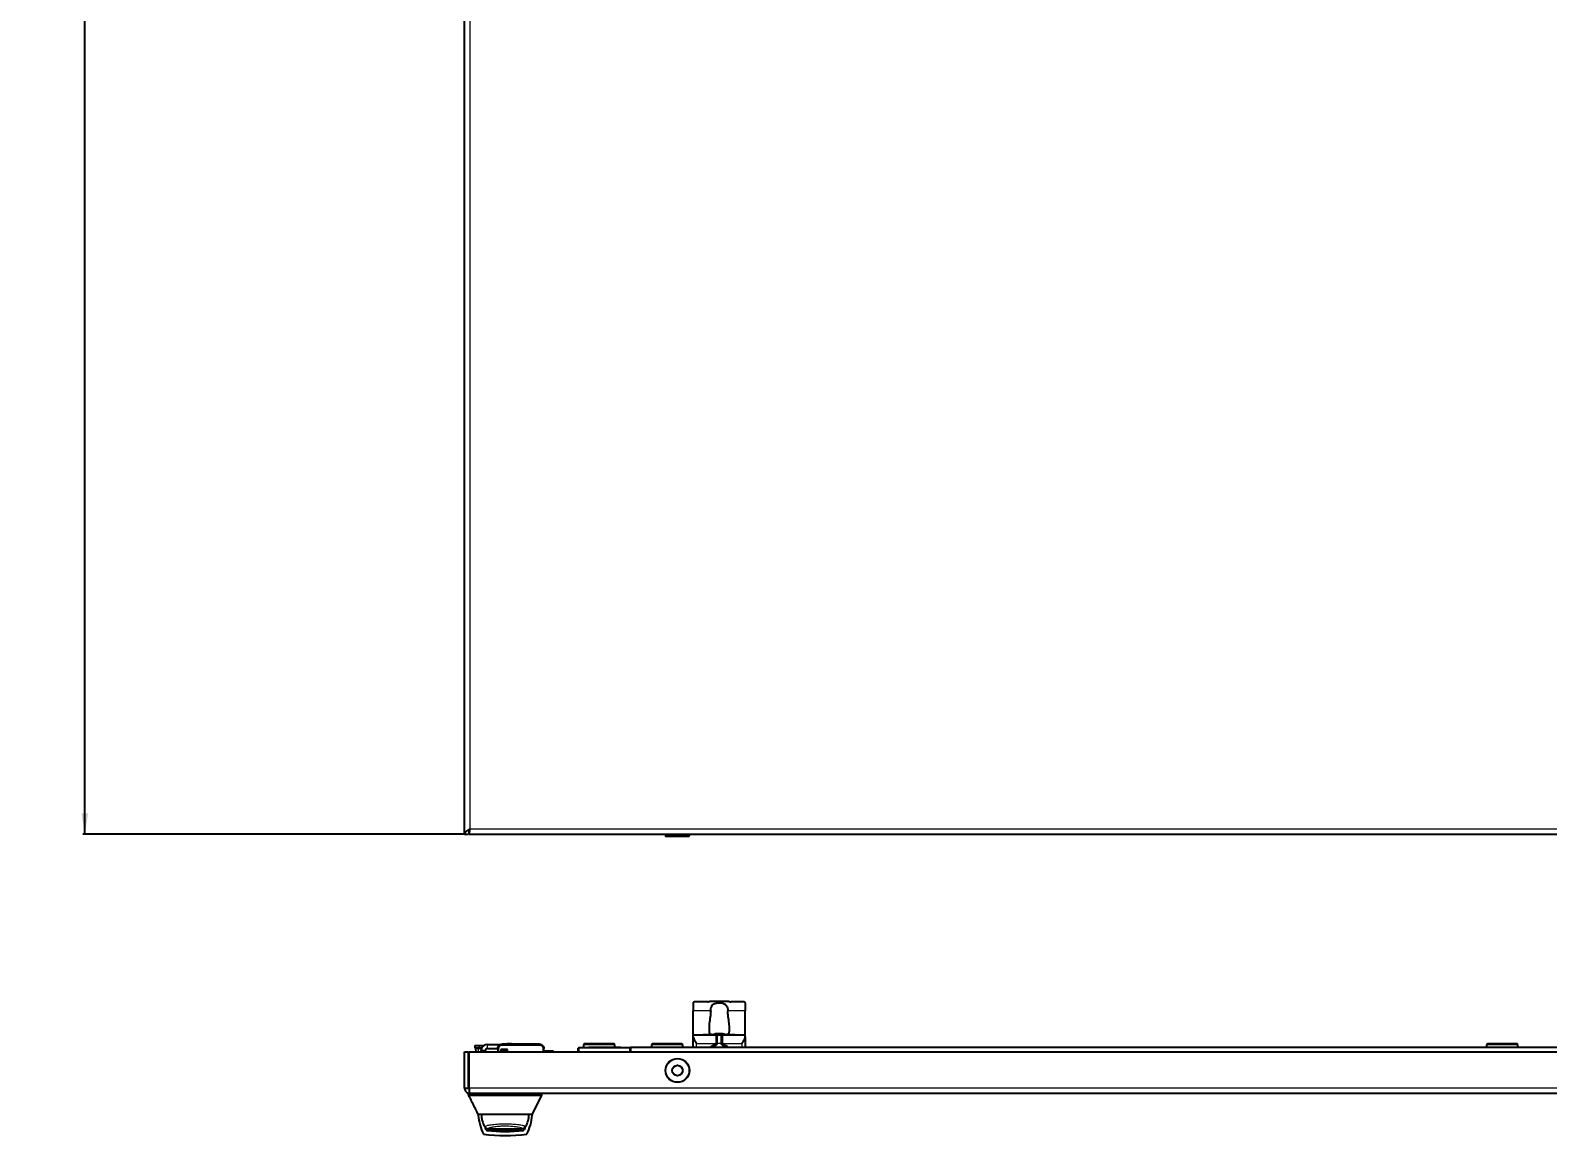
# Model space of a CAD drawing. Header units: millimetres. Extents: x -842 to 1891, y -262 to 1017.
# Drawn here: x -842 to -115, y -262 to 267 of the extents above; entities that cross this region are included whole.
import ezdxf

# ---------------------------------------------------------------- set-up
doc = ezdxf.new("R2010")
doc.units = ezdxf.units.MM
doc.layers.add('FORMAT', color=7, linetype='Continuous')
doc.styles.add('SLDTEXTSTYLE0', font='TXT', dxfattribs={"width": 0.75})
doc.dimstyles.new('SLDDIMSTYLE0', dxfattribs={"dimtxt": 20, "dimasz": 10, "dimexe": 0, "dimexo": 0.0625, "dimgap": 5, "dimtad": 2, "dimdec": 1, "dimrnd": 1e-09, "dimzin": 12, "dimdsep": 46, "dimtxsty": 'SLDTEXTSTYLE0', "dimsah": 1, "dimcen": 0.09, "dimadec": 0, "dimazin": 3, "dimtfac": 1, "dimtofl": 0, "dimtmove": 0, "dimatfit": 3, "dimfxl": 0, "dimfrac": 2, "dimtolj": 1, "dimtzin": 12, "dimarcsym": 0})

# ---------------------------------------------------------------- blocks, each defined once
blk = doc.blocks.new('_D_1')
at = {"layer": 'FORMAT'}
for p, q in [((-633.93, 837.29), (-816.72, 837.29)), ((-815.72, -117.71), (-815.72, 837.29)), ((-633.93, -117.71), (-816.72, -117.71))]:
    blk.add_line(p, q, dxfattribs=at)
for points in [[(-815.72, 837.29), (-817.26, 827.29), (-814.18, 827.29)], [(-815.72, -117.71), (-814.18, -107.71), (-817.26, -107.71)]]:
    blk.add_solid(points, dxfattribs=at)
at = {"layer": 'FORMAT', "insert": (-841.5, 337.63), "char_height": 20, "attachment_point": 1, "rotation": 90, "style": 'SLDTEXTSTYLE0'}
blk.add_mtext('955', dxfattribs=at)

msp = doc.modelspace()

# ---------------------------------------------------------------- linework, layer by layer
at = {"color": 7, "linetype": 'Continuous', "lineweight": 25}
for p, q in [((-633.92, -117.71), (-633.92, 837.29)), ((-631.62, -117.71), (-631.62, -115.71)), ((-633.92, -117.71), (-631.92, -117.71)), ((-631.62, -117.71), (357.78, -117.71)), ((-537.67, -117.71), (-537.67, -118.46)), ((-528.91, -118.71), (-537.42, -118.71)), ((-526.42, -118.71), (-528.91, -118.71)), ((-526.17, -118.46), (-526.17, -117.71)), ((-524.42, -198.47), (-524.42, -202.3)), ((-524.42, -213.8), (-524.42, -202.3)), ((-517.4, -197.9), (-522.92, -197.9)), ((-516.51, -197.85), (-517.03, -197.86)), ((-507.32, -197.8), (-516.51, -197.8)), ((-506.8, -197.86), (-507.32, -197.85)), ((-500.92, -197.9), (-506.43, -197.9)), ((-499.42, -198.47), (-499.42, -202.3)), ((-499.42, -213.8), (-499.42, -202.3)), ((-516.77, -209.59), (-516.77, -212.17)), ((-507.07, -212.17), (-507.07, -209.59)), ((-576.42, -217.8), (-576.92, -218.3)), ((-576.42, -217.8), (-562.42, -217.8)), ((-561.92, -218.3), (-562.42, -217.8)), ((-543.92, -217.8), (-544.42, -218.3)), ((-543.92, -217.8), (-529.92, -217.8)), ((-529.42, -218.3), (-529.92, -217.8)), ((-524.42, -214.68), (-524.42, -213.8)), ((-524.42, -213.8), (-510.92, -213.8)), ((-524.42, -219.8), (-524.42, -214.68)), ((-519.54, -213.7), (-519.54, -213.8)), ((-519.4, -213.7), (-519.4, -213.8)), ((-519.28, -213.7), (-519.28, -213.8)), ((-518.47, -213.7), (-519.28, -213.7)), ((-518.47, -213.7), (-518.47, -213.8)), ((-518.31, -213.7), (-518.31, -213.8)), ((-518.2, -213.7), (-518.2, -213.8)), ((-517.86, -213.7), (-517.86, -213.8)), ((-517.68, -213.7), (-517.68, -213.8)), ((-517.14, -213.7), (-517.14, -213.8)), ((-516.66, -213.7), (-516.66, -213.8)), ((-516.49, -213.7), (-516.49, -213.8)), ((-516.04, -213.7), (-516.04, -213.8)), ((-515.9, -213.7), (-515.9, -213.8)), ((-515.78, -213.7), (-515.78, -213.8)), ((-515.46, -213.7), (-515.46, -213.8)), ((-514.19, -213.7), (-515.3, -213.7)), ((-514.19, -213.7), (-514.19, -213.8)), ((-514.05, -213.7), (-514.05, -213.8)), ((-513.86, -213.7), (-513.86, -213.8)), ((-513.85, -213.7), (-513.85, -213.8)), ((-513.25, -213.7), (-513.85, -213.7)), ((-513.25, -213.7), (-513.25, -213.8)), ((-512.99, -213.48), (-513.01, -213.24)), ((-512.94, -213.48), (-512.98, -213.17)), ((-512.96, -213.33), (-512.95, -213.24)), ((-512.36, -213.7), (-512.93, -213.7)), ((-512.92, -217.8), (-512.92, -213.8)), ((-512.92, -213.8), (-510.92, -213.8)), ((-512.92, -217.8), (-512.92, -217.83)), ((-512.36, -213.7), (-512.36, -213.8)), ((-512.35, -213.7), (-512.35, -213.8)), ((-512.34, -213.7), (-512.17, -213.7)), ((-512.17, -213.7), (-512.17, -213.7)), ((-512.17, -213.7), (-512.17, -213.8)), ((-512.15, -213.7), (-512.15, -213.8)), ((-512.14, -213.21), (-512.14, -213.17)), ((-512, -213.7), (-512, -213.8)), ((-511.2, -213.7), (-512, -213.7)), ((-511.2, -213.7), (-511.2, -213.8)), ((-511.05, -213.7), (-511.05, -213.8)), ((-510.94, -213.73), (-510.65, -213.73)), ((-510.93, -213.7), (-510.93, -213.8)), ((-510.92, -213.8), (-510.92, -217.8)), ((-510.92, -217.83), (-510.92, -217.8)), ((-510.86, -213.25), (-510.86, -213.17)), ((-510.5, -213.37), (-510.49, -213.24)), ((-510.5, -213.7), (-510.5, -213.8)), ((-510.42, -213.8), (-499.42, -213.8)), ((-510.38, -213.7), (-510.38, -213.8)), ((-510.01, -213.7), (-510.01, -213.8)), ((-509.76, -213.7), (-509.76, -213.8)), ((-509.64, -213.7), (-509.64, -213.8)), ((-509.5, -213.7), (-509.5, -213.8)), ((-509.38, -213.7), (-509.38, -213.8)), ((-508.94, -213.7), (-508.94, -213.8)), ((-508.92, -213.7), (-508.94, -213.7)), ((-508.91, -213.7), (-508.91, -213.8)), ((-508.88, -213.7), (-508.88, -213.8)), ((-508.71, -213.7), (-508.71, -213.8)), ((-508.36, -213.7), (-508.36, -213.8)), ((-507.87, -213.7), (-507.87, -213.8)), ((-507.67, -213.7), (-507.67, -213.8)), ((-507.33, -213.7), (-507.33, -213.8)), ((-507.18, -213.7), (-507.18, -213.8)), ((-506.12, -213.7), (-507.18, -213.7)), ((-506.12, -213.7), (-506.12, -213.8)), ((-505.8, -213.7), (-505.8, -213.8)), ((-505.64, -213.7), (-505.64, -213.8)), ((-505.26, -213.7), (-505.26, -213.8)), ((-504.51, -213.7), (-505.26, -213.7)), ((-504.51, -213.7), (-504.51, -213.8)), ((-499.42, -214.68), (-499.42, -213.8)), ((-499.42, -214.68), (-499.42, -219.8)), ((-143.92, -217.8), (-144.42, -218.3)), ((-143.92, -217.8), (-130.85, -217.8)), ((-130.85, -217.8), (-129.92, -217.8)), ((-129.42, -218.3), (-129.92, -217.8)), ((-633.92, -239.2), (-633.92, -221.8)), ((-633.92, -221.8), (-631.92, -221.8)), ((-631.92, -239.2), (-631.92, -221.8)), ((-631.62, -239.2), (-631.62, -221.8)), ((-631.62, -221.8), (357.78, -221.8)), ((-628.92, -218.9), (-628.92, -219.8)), ((-628.92, -218.9), (-626.92, -218.9)), ((-626.92, -220.2), (-628.52, -220.2)), ((-628.32, -221.8), (-628.42, -220.2)), ((-626.92, -218.9), (-624.72, -218.9)), ((-625.71, -220.2), (-626.92, -220.2)), ((-625.92, -221.8), (-625.92, -221.3)), ((-623.92, -221.8), (-623.92, -221.3)), ((-622.92, -218.3), (-616.42, -218.3)), ((-622.92, -220.3), (-617.92, -220.3)), ((-617.92, -220.2), (-617.92, -221.7)), ((-616.52, -220.75), (-616.52, -221.7)), ((-613.32, -220.75), (-616.52, -220.75)), ((-616.52, -221.5), (-613.32, -221.5)), ((-597.92, -218.2), (-615.92, -218.2)), ((-613.32, -221.7), (-613.32, -220.75)), ((-595.92, -221.8), (-595.92, -220.2)), ((-591.52, -221.6), (-595.92, -221.6)), ((-579.42, -221.8), (-579.42, -220.1)), ((-579.12, -219.8), (-554.72, -219.8)), ((-576.92, -218.3), (-576.92, -219.8)), ((-561.92, -218.3), (-576.92, -218.3)), ((-574.56, -219.6), (-574.56, -219.8)), ((-570.75, -219.6), (-570.75, -219.8)), ((-570.75, -219.6), (-569.95, -219.6)), ((-569.95, -219.6), (-569.95, -219.8)), ((-569.95, -219.6), (-568.07, -219.6)), ((-568.62, -219.6), (-568.62, -219.57)), ((-568.07, -219.6), (-568.07, -219.8)), ((-568.07, -219.6), (-567.03, -219.6)), ((-567.03, -219.6), (-567.03, -219.8)), ((-567.03, -219.6), (-565.62, -219.6)), ((-565.46, -219.57), (-565.46, -219.8)), ((-565.37, -219.6), (-565.37, -219.8)), ((-565.37, -219.6), (-564.01, -219.6)), ((-564.01, -219.6), (-564.01, -219.8)), ((-564.01, -219.6), (-562.02, -219.6)), ((-562.02, -219.6), (-562.02, -219.8)), ((-562.02, -219.6), (-559.06, -219.6)), ((-561.92, -219.6), (-561.92, -218.3)), ((-559.06, -219.6), (-559.06, -219.8)), ((280.58, -219.8), (-554.42, -219.8)), ((-554.42, -219.8), (-554.42, -220.1)), ((-554.42, -220.1), (-554.42, -220.75)), ((-554.42, -220.75), (-554.42, -221.8)), ((-544.42, -218.3), (-544.42, -219.8)), ((-529.42, -218.3), (-544.42, -218.3)), ((-529.42, -219.8), (-529.42, -218.3)), ((-144.42, -218.3), (-144.42, -219.8)), ((-130.42, -218.3), (-144.42, -218.3)), ((-129.42, -218.3), (-130.42, -218.3)), ((-129.42, -219.8), (-129.42, -218.3)), ((-633.92, -239.2), (-631.92, -239.2)), ((-631.92, -242.8), (-631.92, -241.8)), ((-631.32, -241.8), (-631.92, -241.8)), ((357.48, -241.8), (-631.32, -241.8)), ((-602.42, -242.8), (-626.42, -242.8)), ((-601.42, -251.8), (-596.89, -242.75)), ((-596.92, -242.8), (-596.92, -241.8)), ((-625.01, -251.8), (-627.42, -251.8)), ((-627.38, -251.8), (-627.38, -252.01)), ((-603.82, -251.8), (-625.01, -251.8)), ((-601.42, -251.8), (-603.82, -251.8)), ((-601.45, -252.01), (-601.45, -251.8)), ((-620.25, -258.78), (-620.1, -258.79)), ((-620.25, -258.79), (-608.65, -258.79))]:
    msp.add_line(p, q, dxfattribs=at)
at = {"color": 8, "linetype": 'Continuous', "lineweight": 18}
for p, q in [((-631.32, 282.33), (-631.32, -115.11)), ((-631.32, -115.11), (357.48, -115.11)), ((-537.67, -118.46), (-528.77, -118.46)), ((-528.77, -118.46), (-526.17, -118.46)), ((-516.01, -202.3), (-524.42, -202.3)), ((-499.42, -202.3), (-507.82, -202.3)), ((-522.92, -217.8), (-522.92, -219.8)), ((-522.92, -217.8), (-513.42, -217.8)), ((-515.3, -213.7), (-515.3, -213.8)), ((-513.42, -217.8), (-513.42, -213.8)), ((-513.42, -217.8), (-512.92, -217.8)), ((-513.42, -217.83), (-513.42, -217.8)), ((-513.42, -217.83), (-512.92, -217.83)), ((-510.92, -217.8), (-512.92, -217.8)), ((-510.92, -217.8), (-510.42, -217.8)), ((-510.92, -217.83), (-510.42, -217.83)), ((-510.42, -213.8), (-510.42, -217.8)), ((-510.42, -217.8), (-510.42, -217.83)), ((-510.42, -217.8), (-500.92, -217.8)), ((-500.92, -219.8), (-500.92, -217.8)), ((-628.92, -219.8), (-626.92, -219.8)), ((-627.41, -220.2), (-627.32, -221.8)), ((-626.92, -218.9), (-626.92, -219.8)), ((-626.92, -220.2), (-626.92, -219.8)), ((-626.92, -219.8), (-625.51, -219.8)), ((-623.92, -221.3), (-625.92, -221.3)), ((-622.92, -220.3), (-622.92, -218.3)), ((-617.42, -221.8), (-617.42, -220.2)), ((-615.92, -218.7), (-597.92, -218.7)), ((-596.42, -220.2), (-596.42, -221.8)), ((-591.52, -221.8), (-591.52, -221.6)), ((-579.12, -220.1), (-579.42, -220.1)), ((-579.12, -219.8), (-579.12, -220.1)), ((-579.12, -220.1), (-579.12, -221.8)), ((-554.72, -220.1), (-579.12, -220.1)), ((-573.32, -219.6), (-573.32, -219.8)), ((-554.72, -219.8), (-554.72, -220.1)), ((-554.72, -221.8), (-554.72, -220.1)), ((-554.42, -220.1), (-554.72, -220.1)), ((-513.78, -218.31), (-513.64, -218.79)), ((-510.19, -218.79), (-510.05, -218.31)), ((357.78, -239.2), (-631.62, -239.2)), ((-626.42, -242.8), (-626.42, -241.8)), ((-602.42, -242.8), (-602.42, -241.8))]:
    msp.add_line(p, q, dxfattribs=at)
at = {"color": 7, "linetype": 'Continuous', "lineweight": 25, "flags": 128}
for points in [[(-623.53, -259.23), (-623.89, -258.34), (-624, -258.06)], [(-604.72, -257.74), (-604.94, -258.34), (-605.3, -259.23)]]:
    msp.add_lwpolyline(points, dxfattribs=at)
at = {"color": 7, "linetype": 'Continuous', "lineweight": 25}
for radius in [5.75, 2.5]:
    msp.add_circle((-531.92, -230.8), radius, dxfattribs=at)
at = {"color": 8, "linetype": 'Continuous', "lineweight": 18}
msp.add_circle((-531.92, -230.8), 5.5, dxfattribs=at)
at = {"color": 7, "linetype": 'Continuous', "lineweight": 25}
for centre, radius, start, end in [((-537.42, -118.46), 0.25, 180, 270), ((-526.42, -118.46), 0.25, 270, 0), ((-511.92, -221.1), 8, 98.41771, 108.44436), ((-511.89, -217.44), 4.34, 104.99458, 114.66368), ((-513.23, -219.01), 5.54, 85.14071, 94.85929), ((-513.92, -217.83), 1, 286.01339, 0), ((-512.88, -213.27), 0.133, 135.20997, 169.83797), ((-511.86, -221.2), 8.03, 91.99978, 97.83609), ((-511.51, -214.85), 1.85, 119.67191, 132.73716), ((-511.44, -219.67), 6.5, 92.24647, 98.7173), ((-512.39, -219.62), 6.45, 85.77538, 87.76397), ((-511.97, -221.2), 8.03, 82.16391, 88.00022), ((-509.92, -217.83), 1, 180, 253.98661), ((-512.07, -217.52), 4.43, 65.15746, 74.45727), ((-510.98, -214.81), 1.64, 72.5824, 85.536), ((-511.92, -221.1), 8, 70.1778, 81.58229), ((-511.9, -220.14), 7.03, 70.80686, 78.43412), ((-509.9, -215.83), 2.36, 82.549, 97.451), ((-628.52, -219.8), 0.4, 180, 270), ((-622.92, -221.3), 3, 90, 180), ((-622.92, -221.3), 1, 90, 180), ((-591.52, -222.2), 0.6, 41.81031, 90), ((-579.12, -220.1), 0.3, 90, 180), ((-554.72, -220.1), 0.3, 0, 90), ((-511.92, -224.8), 6.25, 106.01339, 126.8699), ((-511.92, -224.8), 6.25, 53.1301, 73.98661), ((-635.35, -252.01), 7.98, 358.26695, 359.99994), ((-600.53, -249.44), 27, 185.96099, 206.16954), ((-614.42, -251.8), 11.4, 180, 210.87421), ((-614.42, -251.8), 11.4, 329.05608, 0), ((-628.3, -249.44), 27, 333.83046, 354.03918), ((-593.48, -252.01), 7.98, 180, 181.7325), ((-614.42, -180.01), 82, 262.75342, 277.24658), ((-623.07, -259.04), 0.5, 203.04365, 263.74905), ((-614.42, -180.01), 80, 263.74905, 276.25095), ((-605.76, -259.04), 0.5, 276.25095, 336.95635)]:
    msp.add_arc(centre, radius, start, end, dxfattribs=at)
at = {"color": 8, "linetype": 'Continuous', "lineweight": 18}
for centre, radius, start, end in [((-513.92, -217.83), 0.5, 286.01339, 0), ((-509.92, -217.83), 0.5, 180, 253.98661), ((-511.92, -224.8), 6.75, 106.01339, 132.20545), ((-511.92, -224.8), 6.75, 47.79455, 73.98661)]:
    msp.add_arc(centre, radius, start, end, dxfattribs=at)
at = {"color": 7, "linetype": 'Continuous', "lineweight": 25}
for points, knots in [([(-631.32, -115.11), (-631.66, -115.32), (-632, -115.54), (-632.63, -115.97), (-632.91, -116.19), (-633.4, -116.62), (-633.59, -116.84), (-633.85, -117.27), (-633.92, -117.49), (-633.92, -117.71)], [0, 0, 0, 0, 0.25, 0.25, 0.5, 0.5, 0.75, 0.75, 1, 1, 1, 1]), ([(-631.32, -115.11), (-631.47, -115.54), (-631.63, -115.97), (-631.85, -116.84), (-631.92, -117.27), (-631.92, -117.71)], [0, 0, 0, 0, 0.5, 0.5, 1, 1, 1, 1]), ([(-631.62, -115.71), (-631.57, -115.71), (-631.52, -115.64), (-631.42, -115.42), (-631.37, -115.26), (-631.32, -115.11)], [0, 0, 0, 0, 0.5, 0.5, 1, 1, 1, 1]), ([(-631.62, -117.71), (-631.59, -117.71), (-631.57, -117.64), (-631.52, -117.38), (-631.49, -117.18), (-631.44, -116.7), (-631.42, -116.41), (-631.37, -115.79), (-631.34, -115.45), (-631.32, -115.11)], [0, 0, 0, 0, 0.25, 0.25, 0.5, 0.5, 0.75, 0.75, 1, 1, 1, 1]), ([(-522.92, -197.9), (-523.08, -197.91), (-523.42, -197.91), (-523.87, -197.98), (-524.21, -198.1), (-524.39, -198.27), (-524.41, -198.41), (-524.42, -198.47)], [0, 0, 0, 0, 0.2129, 0.425707, 0.640613, 0.853382, 1, 1, 1, 1]), ([(-517.4, -197.9), (-517.3, -197.89), (-517.17, -197.88), (-517.05, -197.86), (-517.03, -197.86)], [0, 0, 0, 0, 0.789403, 1, 1, 1, 1]), ([(-516.01, -202.3), (-516.06, -203.3), (-516.17, -205.44), (-516.69, -207.88), (-516.75, -209.19), (-516.77, -209.59)], [0, 0, 0, 0, 0.378823, 0.812228, 1, 1, 1, 1]), ([(-516.01, -202.3), (-515.99, -201.89), (-515.95, -201.06), (-515.58, -199.96), (-514.93, -199.16), (-514.01, -198.67), (-512.86, -198.42), (-511.53, -198.38), (-510.18, -198.55), (-509.06, -199.02), (-508.33, -199.82), (-507.94, -200.85), (-507.83, -201.71), (-507.82, -202.2), (-507.82, -202.3)], [0, 0, 0, 0, 0.0885051, 0.1771377, 0.2628581, 0.3446937, 0.4304853, 0.5251934, 0.6256454, 0.7239113, 0.8124944, 0.894483, 0.9789968, 1, 1, 1, 1]), ([(-507.07, -209.59), (-507.15, -208.68), (-507.32, -206.82), (-507.79, -204.22), (-507.82, -202.69), (-507.82, -202.3)], [0, 0, 0, 0, 0.417668, 0.852903, 1, 1, 1, 1]), ([(-506.8, -197.86), (-506.78, -197.86), (-506.67, -197.88), (-506.54, -197.89), (-506.43, -197.9)], [0, 0, 0, 0, 0.161974, 1, 1, 1, 1]), ([(-499.42, -198.47), (-499.43, -198.39), (-499.46, -198.22), (-499.7, -198.06), (-500.06, -197.96), (-500.48, -197.91), (-500.78, -197.91), (-500.92, -197.9)], [0, 0, 0, 0, 0.205683, 0.411346, 0.618649, 0.832339, 1, 1, 1, 1]), ([(-613.53, -217.9), (-613.53, -217.9), (-613.53, -217.9), (-613.47, -217.9), (-613.33, -217.9), (-613.01, -217.9), (-612.68, -217.9), (-612.47, -217.9)], [0, 0, 0, 0, 0.1246927, 0.1871822, 0.2497734, 0.5000394, 1, 1, 1, 1]), ([(-612.47, -217.9), (-612.32, -217.9), (-612.1, -217.9), (-611.82, -217.9), (-611.63, -217.9), (-611.49, -217.9), (-611.38, -217.9), (-611.36, -217.9), (-611.36, -217.9)], [0, 0, 0, 0, 0.250089, 0.382495, 0.500259, 0.622163, 0.750133, 1, 1, 1, 1]), ([(-524.42, -214.68), (-524.39, -214.85), (-524.33, -215.27), (-523.87, -216.22), (-523.34, -217.11), (-522.99, -217.68), (-522.92, -217.8), (-522.92, -217.8)], [0, 0, 0, 0, 0.19414, 0.485275, 0.898779, 0.996769, 1, 1, 1, 1]), ([(-519.4, -213.7), (-519.42, -213.7), (-519.46, -213.7), (-519.51, -213.7), (-519.54, -213.7), (-519.54, -213.7), (-519.54, -213.7)], [0, 0, 0, 0, 0.280836, 0.55925, 0.779182, 1, 1, 1, 1]), ([(-519.28, -213.7), (-519.28, -213.7), (-519.28, -213.7), (-519.3, -213.7), (-519.35, -213.7), (-519.38, -213.7), (-519.4, -213.7)], [0, 0, 0, 0, 0.2808879, 0.5594825, 0.7792702, 1, 1, 1, 1]), ([(-518.31, -213.7), (-518.33, -213.7), (-518.36, -213.7), (-518.42, -213.7), (-518.45, -213.7), (-518.47, -213.7)], [0, 0, 0, 0, 0.280638, 0.560877, 1, 1, 1, 1]), ([(-518.2, -213.7), (-518.2, -213.7), (-518.2, -213.7), (-518.23, -213.7), (-518.27, -213.7), (-518.3, -213.7), (-518.31, -213.7)], [0, 0, 0, 0, 0.280941, 0.559114, 0.779089, 1, 1, 1, 1]), ([(-517.68, -213.7), (-517.74, -213.7), (-517.84, -213.7), (-517.86, -213.7), (-517.86, -213.7)], [0, 0, 0, 0, 0.559312, 1, 1, 1, 1]), ([(-517.14, -213.7), (-517.2, -213.7), (-517.32, -213.7), (-517.52, -213.7), (-517.62, -213.7), (-517.68, -213.7)], [0, 0, 0, 0, 0.280496, 0.560765, 1, 1, 1, 1]), ([(-516.66, -213.7), (-516.73, -213.7), (-516.86, -213.7), (-517.06, -213.7), (-517.14, -213.7)], [0, 0, 0, 0, 0.560137, 1, 1, 1, 1]), ([(-516.77, -212.17), (-516.72, -212.44), (-516.64, -212.99), (-515.85, -213.44), (-514.85, -213.65), (-514.08, -213.68), (-513.8, -213.7)], [0, 0, 0, 0, 0.289157, 0.579411, 0.847533, 1, 1, 1, 1]), ([(-516.49, -213.7), (-516.5, -213.7), (-516.51, -213.7), (-516.62, -213.7), (-516.66, -213.7)], [0, 0, 0, 0, 0.5599138, 1, 1, 1, 1]), ([(-515.9, -213.7), (-515.92, -213.7), (-515.96, -213.7), (-516.01, -213.7), (-516.04, -213.7), (-516.04, -213.7), (-516.04, -213.7)], [0, 0, 0, 0, 0.2807653, 0.5591779, 0.7791749, 1, 1, 1, 1]), ([(-515.78, -213.7), (-515.78, -213.7), (-515.78, -213.7), (-515.81, -213.7), (-515.85, -213.7), (-515.88, -213.7), (-515.9, -213.7)], [0, 0, 0, 0, 0.280828, 0.559417, 0.779393, 1, 1, 1, 1]), ([(-515.3, -213.7), (-515.33, -213.7), (-515.37, -213.7), (-515.43, -213.7), (-515.46, -213.7), (-515.46, -213.7), (-515.46, -213.7)], [0, 0, 0, 0, 0.280951, 0.559967, 0.779431, 1, 1, 1, 1]), ([(-514.05, -213.7), (-514.05, -213.7), (-514.05, -213.7), (-514.09, -213.7), (-514.14, -213.7), (-514.17, -213.7), (-514.19, -213.7)], [0, 0, 0, 0, 0.280713, 0.558701, 0.779045, 1, 1, 1, 1]), ([(-513.85, -213.7), (-513.85, -213.7), (-513.86, -213.7), (-513.86, -213.7), (-513.86, -213.7)], [0, 0, 0, 0, 0.560081, 1, 1, 1, 1]), ([(-513.42, -213.8), (-513.41, -213.8), (-513.41, -213.8), (-513.41, -213.8), (-513.39, -213.8), (-513.36, -213.8), (-513.24, -213.8), (-513.02, -213.8), (-512.95, -213.8), (-512.92, -213.8)], [0, 0, 0, 0, 0.00167, 0.003889, 0.009531, 0.034361, 0.132751, 0.526214, 1, 1, 1, 1]), ([(-513.08, -213.7), (-513.1, -213.7), (-513.14, -213.7), (-513.22, -213.7), (-513.24, -213.7), (-513.25, -213.7)], [0, 0, 0, 0, 0.281226, 0.561522, 1, 1, 1, 1]), ([(-512.35, -213.7), (-512.35, -213.7), (-512.35, -213.7), (-512.35, -213.7), (-512.36, -213.7)], [0, 0, 0, 0, 0.559504, 1, 1, 1, 1]), ([(-512, -213.7), (-512.02, -213.7), (-512.06, -213.7), (-512.12, -213.7), (-512.15, -213.7), (-512.15, -213.7), (-512.15, -213.7)], [0, 0, 0, 0, 0.280855, 0.559718, 0.779518, 1, 1, 1, 1]), ([(-511.05, -213.7), (-511.08, -213.7), (-511.12, -213.7), (-511.17, -213.7), (-511.19, -213.7), (-511.2, -213.7), (-511.2, -213.7)], [0, 0, 0, 0, 0.280813, 0.559099, 0.77917, 1, 1, 1, 1]), ([(-510.93, -213.7), (-510.93, -213.7), (-510.94, -213.7), (-510.96, -213.7), (-511.01, -213.7), (-511.04, -213.7), (-511.05, -213.7)], [0, 0, 0, 0, 0.280912, 0.559405, 0.779108, 1, 1, 1, 1]), ([(-510.92, -213.8), (-510.88, -213.8), (-510.8, -213.8), (-510.54, -213.8), (-510.42, -213.8), (-510.42, -213.8)], [0, 0, 0, 0, 0.475461, 0.994056, 1, 1, 1, 1]), ([(-510.5, -213.7), (-510.52, -213.7), (-510.57, -213.7), (-510.62, -213.7), (-510.64, -213.7), (-510.64, -213.7), (-510.65, -213.7)], [0, 0, 0, 0, 0.280888, 0.559023, 0.779155, 1, 1, 1, 1]), ([(-510.38, -213.7), (-510.38, -213.7), (-510.38, -213.7), (-510.41, -213.7), (-510.46, -213.7), (-510.49, -213.7), (-510.5, -213.7)], [0, 0, 0, 0, 0.2809, 0.559498, 0.779148, 1, 1, 1, 1]), ([(-510.01, -213.7), (-510.07, -213.7), (-510.18, -213.7), (-510.31, -213.7), (-510.37, -213.7), (-510.38, -213.7), (-510.38, -213.7)], [0, 0, 0, 0, 0.280935, 0.559487, 0.779245, 1, 1, 1, 1]), ([(-510.01, -213.71), (-509.54, -213.67), (-508.6, -213.6), (-507.63, -213.29), (-507.13, -212.8), (-507.09, -212.36), (-507.07, -212.17)], [0, 0, 0, 0, 0.271204, 0.540316, 0.804082, 1, 1, 1, 1]), ([(-509.76, -213.7), (-509.8, -213.7), (-509.88, -213.7), (-509.97, -213.7), (-510.01, -213.7)], [0, 0, 0, 0, 0.559441, 1, 1, 1, 1]), ([(-509.64, -213.7), (-509.64, -213.7), (-509.65, -213.7), (-509.73, -213.7), (-509.76, -213.7)], [0, 0, 0, 0, 0.560313, 1, 1, 1, 1]), ([(-509.5, -213.7), (-509.52, -213.7), (-509.56, -213.7), (-509.61, -213.7), (-509.64, -213.7), (-509.64, -213.7), (-509.64, -213.7)], [0, 0, 0, 0, 0.28091, 0.559174, 0.779166, 1, 1, 1, 1]), ([(-509.38, -213.7), (-509.38, -213.7), (-509.38, -213.7), (-509.4, -213.7), (-509.45, -213.7), (-509.48, -213.7), (-509.5, -213.7)], [0, 0, 0, 0, 0.280849, 0.55949, 0.779158, 1, 1, 1, 1]), ([(-508.88, -213.7), (-508.89, -213.7), (-508.9, -213.7), (-508.91, -213.7), (-508.91, -213.7)], [0, 0, 0, 0, 0.560691, 1, 1, 1, 1]), ([(-508.71, -213.7), (-508.75, -213.7), (-508.81, -213.7), (-508.86, -213.7), (-508.88, -213.7)], [0, 0, 0, 0, 0.559542, 1, 1, 1, 1]), ([(-508.36, -213.7), (-508.43, -213.7), (-508.55, -213.7), (-508.66, -213.7), (-508.71, -213.7)], [0, 0, 0, 0, 0.560514, 1, 1, 1, 1]), ([(-507.87, -213.7), (-507.95, -213.7), (-508.08, -213.7), (-508.28, -213.7), (-508.36, -213.7)], [0, 0, 0, 0, 0.559217, 1, 1, 1, 1]), ([(-507.67, -213.7), (-507.68, -213.7), (-507.69, -213.7), (-507.82, -213.7), (-507.87, -213.7)], [0, 0, 0, 0, 0.56034, 1, 1, 1, 1]), ([(-507.18, -213.7), (-507.2, -213.7), (-507.24, -213.7), (-507.3, -213.7), (-507.33, -213.7), (-507.33, -213.7), (-507.33, -213.7)], [0, 0, 0, 0, 0.280872, 0.559701, 0.779382, 1, 1, 1, 1]), ([(-505.64, -213.7), (-505.69, -213.7), (-505.79, -213.7), (-505.8, -213.7), (-505.8, -213.7)], [0, 0, 0, 0, 0.558947, 1, 1, 1, 1]), ([(-505.26, -213.7), (-505.34, -213.7), (-505.48, -213.7), (-505.59, -213.7), (-505.64, -213.7)], [0, 0, 0, 0, 0.559747, 1, 1, 1, 1]), ([(-500.92, -217.8), (-500.91, -217.8), (-500.84, -217.68), (-500.49, -217.11), (-499.97, -216.22), (-499.5, -215.27), (-499.44, -214.85), (-499.42, -214.68)], [0, 0, 0, 0, 0.003231, 0.101221, 0.514725, 0.80586, 1, 1, 1, 1]), ([(-574.56, -219.6), (-574.38, -219.6), (-574.04, -219.6), (-573.55, -219.6), (-573.32, -219.6)], [0, 0, 0, 0, 0.5368, 1, 1, 1, 1]), ([(-573.32, -219.6), (-572.95, -219.6), (-572.25, -219.6), (-571.4, -219.6), (-570.94, -219.6), (-570.92, -219.6)], [0, 0, 0, 0, 0.522437, 0.975649, 1, 1, 1, 1]), ([(-633.92, -239.2), (-633.92, -239.37), (-633.9, -239.54), (-633.83, -239.88), (-633.78, -240.04), (-633.65, -240.36), (-633.57, -240.5), (-633.38, -240.79), (-633.27, -240.92), (-633.03, -241.16), (-632.9, -241.27), (-632.62, -241.46), (-632.47, -241.54), (-631.99, -241.73), (-631.66, -241.8), (-631.32, -241.8)], [0, 0, 0, 0, 0.125, 0.125, 0.25, 0.25, 0.375, 0.375, 0.5, 0.5, 0.625, 0.625, 0.75, 0.75, 1, 1, 1, 1]), ([(-631.92, -239.2), (-631.92, -239.36), (-631.85, -239.51), (-631.63, -239.74), (-631.47, -239.8), (-631.32, -239.8)], [0, 0, 0, 0, 0.5, 0.5, 1, 1, 1, 1]), ([(-631.32, -241.8), (-631.34, -241.8), (-631.37, -241.73), (-631.42, -241.47), (-631.44, -241.28), (-631.49, -240.8), (-631.52, -240.51), (-631.57, -239.88), (-631.59, -239.54), (-631.62, -239.2)], [0, 0, 0, 0, 0.25, 0.25, 0.5, 0.5, 0.75, 0.75, 1, 1, 1, 1]), ([(-631.94, -242.75), (-631.56, -243.51), (-630.75, -245.13), (-629.63, -247.37), (-628.49, -249.65), (-627.79, -251.06), (-627.42, -251.8)], [0, 0, 0, 0, 0.216327, 0.453955, 0.714745, 1, 1, 1, 1]), ([(-626.42, -242.8), (-627.03, -242.8), (-628.27, -242.8), (-629.92, -242.8), (-631.16, -242.8), (-631.82, -242.8), (-631.89, -242.8), (-631.92, -242.8)], [0, 0, 0, 0, 0.214694, 0.429388, 0.644082, 0.858775, 1, 1, 1, 1]), ([(-596.92, -242.8), (-596.98, -242.8), (-597.1, -242.8), (-598.05, -242.8), (-599.44, -242.8), (-600.99, -242.8), (-602.01, -242.8), (-602.42, -242.8)], [0, 0, 0, 0, 0.21469, 0.42938, 0.644073, 0.858767, 1, 1, 1, 1]), ([(-624.18, -257.68), (-624.06, -257.83), (-623.83, -258.14), (-623.39, -258.43), (-622.98, -258.59), (-622.59, -258.68), (-622.08, -258.75), (-621.32, -258.78), (-620.61, -258.79), (-620.15, -258.79), (-620.1, -258.79)], [0, 0, 0, 0, 0.086907, 0.170444, 0.253995, 0.352832, 0.493755, 0.750586, 0.975401, 1, 1, 1, 1]), ([(-622.17, -259.02), (-622.08, -258.99), (-621.91, -258.93), (-620.58, -258.95), (-618.63, -259), (-616.18, -259.05), (-613.53, -259.06), (-610.99, -259.02), (-608.83, -258.96), (-607.29, -258.93), (-606.57, -258.97), (-606.72, -259.1), (-607.73, -259.3), (-609.5, -259.52), (-611.83, -259.69), (-614.44, -259.76), (-617.04, -259.69), (-619.34, -259.52), (-621.09, -259.3), (-622.03, -259.12), (-622.13, -259.05), (-622.17, -259.02)], [0, 0, 0, 0, 0.053435, 0.106868, 0.160358, 0.213991, 0.267619, 0.321181, 0.374779, 0.42843, 0.481983, 0.5354, 0.588925, 0.642773, 0.696736, 0.750367, 0.803567, 0.856759, 0.910369, 0.964326, 1, 1, 1, 1]), ([(-609.82, -258.78), (-609.62, -258.78), (-608.96, -258.79), (-608.04, -258.79), (-607.06, -258.77), (-606.42, -258.71), (-605.88, -258.6), (-605.41, -258.41), (-604.94, -258.1), (-604.74, -257.78), (-604.66, -257.64)], [0, 0, 0, 0, 0.083733, 0.271555, 0.468927, 0.681743, 0.781788, 0.862953, 0.941144, 1, 1, 1, 1])]:
    msp.add_open_spline(points, degree=3, knots=knots, dxfattribs=at)
for points in [[(-617.92, -220.2), (-617.89, -219.94), (-617.83, -219.41), (-617.36, -218.75), (-616.7, -218.29), (-616.18, -218.23), (-615.92, -218.2)], [(-597.92, -218.2), (-597.65, -218.23), (-597.13, -218.29), (-596.47, -218.75), (-596.01, -219.41), (-595.95, -219.94), (-595.92, -220.2)]]:
    msp.add_open_spline(points, degree=3, dxfattribs=at)
at = {"color": 8, "linetype": 'Continuous', "lineweight": 18}
for points in [[(-617.42, -220.2), (-617.48, -220.2), (-617.61, -220.2), (-617.78, -220.2), (-617.89, -220.2), (-617.91, -220.2), (-617.92, -220.2)], [(-617.42, -220.2), (-617.39, -220), (-617.35, -219.61), (-617, -219.11), (-616.51, -218.77), (-616.11, -218.72), (-615.92, -218.7)], [(-615.92, -218.2), (-615.92, -218.21), (-615.92, -218.22), (-615.92, -218.34), (-615.92, -218.5), (-615.92, -218.63), (-615.92, -218.7)], [(-597.92, -218.7), (-597.92, -218.63), (-597.92, -218.5), (-597.92, -218.34), (-597.92, -218.22), (-597.92, -218.21), (-597.92, -218.2)], [(-597.92, -218.7), (-597.72, -218.72), (-597.33, -218.77), (-596.83, -219.11), (-596.48, -219.61), (-596.44, -220), (-596.42, -220.2)], [(-596.42, -220.2), (-596.35, -220.2), (-596.22, -220.2), (-596.05, -220.2), (-595.94, -220.2), (-595.92, -220.2), (-595.92, -220.2)]]:
    msp.add_open_spline(points, degree=3, dxfattribs=at)
for points, knots in [([(-624.11, -257.61), (-624.12, -257.55), (-624.17, -257.4), (-622.88, -257.05), (-620.61, -256.66), (-617.93, -256.41), (-615.07, -256.29), (-612.16, -256.33), (-609.15, -256.55), (-606.67, -256.9), (-605.1, -257.27), (-604.43, -257.53), (-604.66, -257.6), (-604.7, -257.61)], [0, 0, 0, 0, 0.080358, 0.189165, 0.296875, 0.401927, 0.469214, 0.569403, 0.669558, 0.770526, 0.874295, 0.980961, 1, 1, 1, 1]), ([(-608.65, -258.78), (-608.46, -258.78), (-607.54, -258.79), (-606.64, -258.74), (-606.16, -258.58), (-606.69, -258.31), (-608.04, -257.99), (-610.06, -257.69), (-612.55, -257.5), (-614.96, -257.47), (-617.32, -257.57), (-619.53, -257.78), (-621.42, -258.11), (-622.48, -258.43), (-622.58, -258.66), (-621.86, -258.77), (-620.76, -258.78), (-620.25, -258.78)], [0, 0, 0, 0, 0.019237, 0.094456, 0.169947, 0.244138, 0.315947, 0.385269, 0.453516, 0.521522, 0.567246, 0.638978, 0.71315, 0.788639, 0.863863, 0.937348, 1, 1, 1, 1])]:
    msp.add_open_spline(points, degree=3, knots=knots, dxfattribs=at)

# ---------------------------------------------------------------- dimensions: what is measured, and where the dimension line sits
at = {"layer": 'FORMAT'}
dim = msp.add_linear_dim(base=(-815.72, 837.29), p1=(-633.92, -117.71), p2=(-633.92, 837.29), angle=90, dimstyle='SLDDIMSTYLE0', dxfattribs=at)
dim.commit()
dim.dimension.update_dxf_attribs({"geometry": '_D_1', "text_midpoint": (-815.72, 359.79), "dimtype": 160})

doc.saveas('drawing.dxf')
